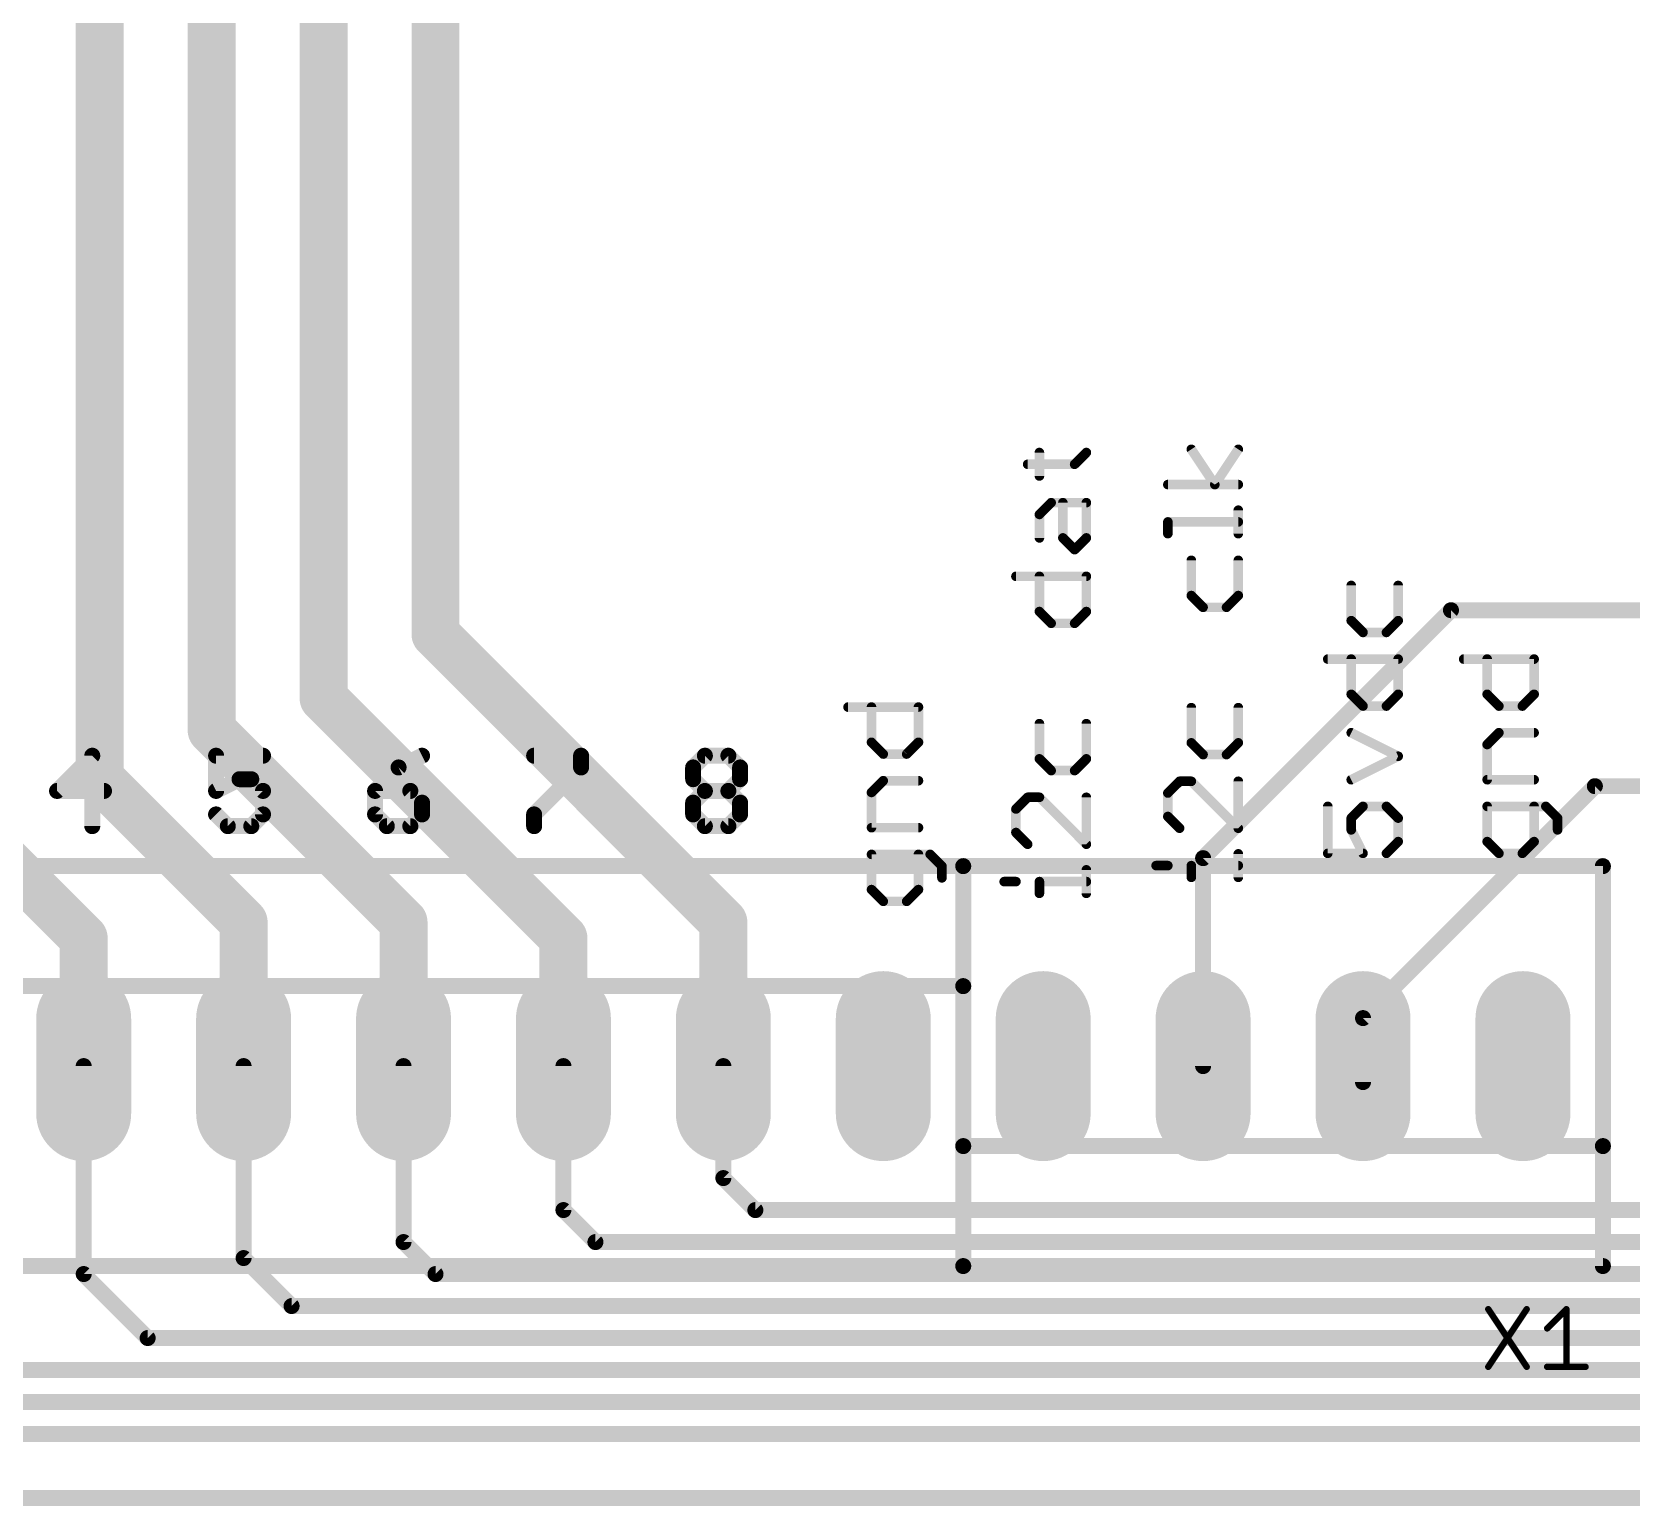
# Model space of a CAD drawing. Extents: x 0 to 124, y 0 to 91.
# Drawn here: x 24.07 to 49.47, y 0.38 to 23.79 of the extents above; entities that cross this region are included whole.
import ezdxf

# ---------------------------------------------------------------- set-up
doc = ezdxf.new("R2010")
doc.units = 0
for name, color, linetype in [('1', 14, 'CONTINUOUS'), ('17', 94, 'CONTINUOUS'), ('20', 178, 'CONTINUOUS'), ('21', 6, 'CONTINUOUS'), ('25', 251, 'CONTINUOUS'), ('51', 4, 'CONTINUOUS')]:
    doc.layers.add(name, color=color, linetype=linetype)

# ---------------------------------------------------------------- blocks, each defined once
blk = doc.blocks.new('LONGP100')
at = {"const_width": 1}
blk.add_lwpolyline([(-0.5, 0), (0.5, 0)], dxfattribs=at)
at = {"const_width": 0.5}
for points in [[(-0.5, 0.25, 1), (-0.5, -0.25)], [(0.5, -0.25, 1), (0.5, 0.25)]]:
    blk.add_lwpolyline(points, format="xyb", dxfattribs=at)

msp = doc.modelspace()

# ---------------------------------------------------------------- linework, layer by layer
at = {"layer": '1'}
for points, const_width in [([(25.146, 35.306), (25.146, 11.938)], 0.762), ([(26.924, 26.67), (26.924, 12.7)], 0.762), ([(28.702, 25.654), (28.702, 13.208)], 0.762), ([(30.48, 24.638), (30.48, 14.224)], 0.762), ([(46.609, 14.605), (42.672, 10.668)], 0.254), ([(60.706, 14.605), (46.609, 14.605)], 0.254), ([(30.48, 14.224), (35.052, 9.652)], 0.762), ([(28.702, 13.208), (32.512, 9.398)], 0.762), ([(26.924, 12.7), (29.972, 9.652)], 0.762), ([(25.146, 11.938), (27.432, 9.652)], 0.762), ([(48.895, 11.811), (45.212, 8.128)], 0.254), ([(60.706, 11.811), (48.895, 11.811)], 0.254), ([(23.368, 10.922), (24.892, 9.398)], 0.762), ([(42.672, 10.668), (42.672, 7.366)], 0.254), ([(27.432, 9.652), (27.432, 7.366)], 0.762), ([(29.972, 9.652), (29.972, 7.366)], 0.762), ([(35.052, 9.652), (35.052, 7.366)], 0.762), ([(24.892, 9.398), (24.892, 7.366)], 0.762), ([(32.512, 9.398), (32.512, 7.366)], 0.762), ([(45.212, 8.128), (45.212, 7.112)], 0.254), ([(24.892, 4.064), (24.892, 7.366)], 0.254), ([(27.432, 4.318), (27.432, 7.366)], 0.254), ([(29.972, 4.572), (29.972, 7.366)], 0.254), ([(32.512, 5.08), (32.512, 7.366)], 0.254), ([(35.052, 5.588), (35.052, 7.366)], 0.254), ([(35.56, 5.08), (35.052, 5.588)], 0.254), ([(33.02, 4.572), (32.512, 5.08)], 0.254), ([(52.832, 5.08), (35.56, 5.08)], 0.254), ([(30.48, 4.064), (29.972, 4.572)], 0.254), ([(53.848, 4.572), (33.02, 4.572)], 0.254), ([(28.194, 3.556), (27.432, 4.318)], 0.254), ([(25.908, 3.048), (24.892, 4.064)], 0.254), ([(54.356, 4.064), (30.48, 4.064)], 0.254), ([(54.61, 3.556), (28.194, 3.556)], 0.254), ([(67.31, 3.048), (25.908, 3.048)], 0.254), ([(67.564, 2.54), (23.876, 2.54)], 0.254), ([(67.818, 2.032), (21.336, 2.032)], 0.254), ([(68.072, 1.524), (19.812, 1.524)], 0.254)]:
    msp.add_lwpolyline(points, dxfattribs=dict(at, const_width=const_width))
for points, const_width in [([(46.609, 14.6685, 1), (46.609, 14.5415)], 0.127), ([(46.6539, 14.5601, 1), (46.5641, 14.6499)], 0.127), ([(30.6147, 14.3587, 1), (30.3453, 14.0893)], 0.381), ([(30.2895, 14.224, 1), (30.6705, 14.224)], 0.381), ([(28.8367, 13.3427, 1), (28.5673, 13.0733)], 0.381), ([(28.5115, 13.208, 1), (28.8925, 13.208)], 0.381), ([(27.0587, 12.8347, 1), (26.7893, 12.5653)], 0.381), ([(26.7335, 12.7, 1), (27.1145, 12.7)], 0.381), ([(25.2807, 12.0727, 1), (25.0113, 11.8033)], 0.381), ([(24.9555, 11.938, 1), (25.3365, 11.938)], 0.381), ([(48.895, 11.8745, 1), (48.895, 11.7475)], 0.127), ([(48.9399, 11.7661, 1), (48.8501, 11.8559)], 0.127), ([(42.7355, 10.668, 1), (42.6085, 10.668)], 0.127), ([(42.6271, 10.7129, 1), (42.7169, 10.6231)], 0.127), ([(27.6225, 9.652, 1), (27.2415, 9.652)], 0.381), ([(27.2973, 9.5173, 1), (27.5667, 9.7867)], 0.381), ([(30.1625, 9.652, 1), (29.7815, 9.652)], 0.381), ([(29.8373, 9.5173, 1), (30.1067, 9.7867)], 0.381), ([(35.2425, 9.652, 1), (34.8615, 9.652)], 0.381), ([(34.9173, 9.5173, 1), (35.1867, 9.7867)], 0.381), ([(25.0825, 9.398, 1), (24.7015, 9.398)], 0.381), ([(24.7573, 9.2633, 1), (25.0267, 9.5327)], 0.381), ([(32.7025, 9.398, 1), (32.3215, 9.398)], 0.381), ([(32.3773, 9.2633, 1), (32.6467, 9.5327)], 0.381), ([(45.2755, 8.128, 1), (45.1485, 8.128)], 0.127), ([(45.1671, 8.1729, 1), (45.2569, 8.0831)], 0.127), ([(24.7015, 7.366, 1), (25.0825, 7.366)], 0.381), ([(24.9555, 7.366, 1), (24.8285, 7.366)], 0.127), ([(27.2415, 7.366, 1), (27.6225, 7.366)], 0.381), ([(27.4955, 7.366, 1), (27.3685, 7.366)], 0.127), ([(29.7815, 7.366, 1), (30.1625, 7.366)], 0.381), ([(30.0355, 7.366, 1), (29.9085, 7.366)], 0.127), ([(32.3215, 7.366, 1), (32.7025, 7.366)], 0.381), ([(32.5755, 7.366, 1), (32.4485, 7.366)], 0.127), ([(34.8615, 7.366, 1), (35.2425, 7.366)], 0.381), ([(35.1155, 7.366, 1), (34.9885, 7.366)], 0.127), ([(42.6085, 7.366, 1), (42.7355, 7.366)], 0.127), ([(45.1485, 7.112, 1), (45.2755, 7.112)], 0.127), ([(35.0969, 5.6329, 1), (35.0071, 5.5431)], 0.127), ([(34.9885, 5.588, 1), (35.1155, 5.588)], 0.127), ([(32.5569, 5.1249, 1), (32.4671, 5.0351)], 0.127), ([(32.4485, 5.08, 1), (32.5755, 5.08)], 0.127), ([(35.56, 5.1435, 1), (35.56, 5.0165)], 0.127), ([(35.5151, 5.0351, 1), (35.6049, 5.1249)], 0.127), ([(30.0169, 4.6169, 1), (29.9271, 4.5271)], 0.127), ([(29.9085, 4.572, 1), (30.0355, 4.572)], 0.127), ([(33.02, 4.6355, 1), (33.02, 4.5085)], 0.127), ([(32.9751, 4.5271, 1), (33.0649, 4.6169)], 0.127), ([(27.4769, 4.3629, 1), (27.3871, 4.2731)], 0.127), ([(27.3685, 4.318, 1), (27.4955, 4.318)], 0.127), ([(24.9369, 4.1089, 1), (24.8471, 4.0191)], 0.127), ([(24.8285, 4.064, 1), (24.9555, 4.064)], 0.127), ([(30.48, 4.1275, 1), (30.48, 4.0005)], 0.127), ([(30.4351, 4.0191, 1), (30.5249, 4.1089)], 0.127), ([(28.194, 3.6195, 1), (28.194, 3.4925)], 0.127), ([(28.1491, 3.5111, 1), (28.2389, 3.6009)], 0.127), ([(25.908, 3.1115, 1), (25.908, 2.9845)], 0.127), ([(25.8631, 3.0031, 1), (25.9529, 3.0929)], 0.127)]:
    msp.add_lwpolyline(points, format="xyb", dxfattribs=dict(at, const_width=const_width))
at = {"layer": '20', "const_width": 0.254}
msp.add_lwpolyline([(120.269, 0.508), (3.937, 0.508)], dxfattribs=at)
at = {"layer": '21', "const_width": 0.254}
for points in [[(13.462, 10.541), (38.862, 10.541)], [(38.862, 6.096), (38.862, 10.541)], [(38.862, 10.541), (49.022, 10.541)], [(38.862, 10.541), (38.862, 8.636)], [(49.022, 10.541), (49.022, 6.096)], [(13.462, 8.636), (38.862, 8.636)], [(38.862, 8.636), (38.862, 4.191)], [(38.862, 4.191), (38.862, 6.096)], [(49.022, 6.096), (38.862, 6.096)], [(49.022, 6.096), (49.022, 4.191)], [(38.862, 4.191), (13.462, 4.191)], [(49.022, 4.191), (38.862, 4.191)]]:
    msp.add_lwpolyline(points, dxfattribs=at)
at = {"layer": '21', "const_width": 0.127}
for points in [[(38.9255, 10.541, 1), (38.7985, 10.541)], [(38.862, 10.6045, 1), (38.862, 10.4775)], [(38.9255, 10.541, 1), (38.7985, 10.541)], [(38.862, 10.4775, 1), (38.862, 10.6045)], [(49.0855, 10.541, 1), (48.9585, 10.541)], [(49.022, 10.4775, 1), (49.022, 10.6045)], [(38.9255, 8.636, 1), (38.7985, 8.636)], [(38.7985, 8.636, 1), (38.9255, 8.636)], [(38.862, 8.5725, 1), (38.862, 8.6995)], [(38.9255, 6.096, 1), (38.7985, 6.096)], [(38.862, 6.1595, 1), (38.862, 6.0325)], [(38.7985, 6.096, 1), (38.9255, 6.096)], [(49.0855, 6.096, 1), (48.9585, 6.096)], [(48.9585, 6.096, 1), (49.0855, 6.096)], [(49.022, 6.0325, 1), (49.022, 6.1595)], [(38.862, 4.2545, 1), (38.862, 4.1275)], [(38.862, 4.1275, 1), (38.862, 4.2545)], [(49.022, 4.1275, 1), (49.022, 4.2545)], [(38.7985, 4.191, 1), (38.9255, 4.191)], [(38.7985, 4.191, 1), (38.9255, 4.191)], [(48.9585, 4.191, 1), (49.0855, 4.191)]]:
    msp.add_lwpolyline(points, format="xyb", dxfattribs=at)
at = {"layer": '25', "const_width": 0.0508}
for points in [[(47.2229, 3.5201, 1), (47.1806, 3.4919)], [(47.833, 3.4919, 1), (47.7907, 3.5201)], [(48.4677, 3.506, 1), (48.4169, 3.506)], [(48.4603, 3.488, 1), (48.4244, 3.5239)], [(48.1193, 3.2189, 1), (48.1552, 3.183)], [(47.1806, 2.6049, 1), (47.2229, 2.5767)], [(47.7907, 2.5767, 1), (47.833, 2.6049)], [(48.1373, 2.6162, 1), (48.1373, 2.5654)], [(48.4169, 2.5908, 1), (48.4677, 2.5908)], [(48.7474, 2.5654, 1), (48.7474, 2.6162)]]:
    msp.add_lwpolyline(points, format="xyb", dxfattribs=at)
at = {"layer": '25', "const_width": 0.1016}
for points in [[(47.2018, 3.506), (47.8119, 2.5908)], [(47.8119, 3.506), (47.2018, 2.5908)], [(48.1373, 3.2009), (48.4423, 3.506)], [(48.4423, 3.506), (48.4423, 2.5908)], [(48.1373, 2.5908), (48.7474, 2.5908)]]:
    msp.add_lwpolyline(points, dxfattribs=at)
at = {"layer": '51'}
for points, const_width in [([(40.0721, 16.7358), (40.0721, 17.1086)], 0.1524), ([(40.6314, 16.9222), (40.8178, 17.1086)], 0.1524), ([(42.858, 16.6), (42.4851, 17.1593)], 0.1524), ([(43.2308, 17.1593), (42.858, 16.6)], 0.1524), ([(39.8857, 16.9222), (40.6314, 16.9222)], 0.1524), ([(43.2308, 16.6), (42.1122, 16.6)], 0.1524), ([(40.0721, 16.1257), (40.2585, 16.3121)], 0.1524), ([(40.2585, 16.3121), (40.8178, 16.3121)], 0.1524), ([(40.4449, 15.7528), (40.4449, 16.3121)], 0.1524), ([(40.8178, 16.3121), (40.8178, 15.7528)], 0.1524), ([(43.2308, 15.8204), (43.2308, 16.1932)], 0.1524), ([(40.0721, 15.7528), (40.0721, 16.1257)], 0.1524), ([(42.1122, 15.8204), (42.1122, 16.0068)], 0.1524), ([(42.1122, 16.0068), (43.2308, 16.0068)], 0.1524), ([(40.6314, 15.5664), (40.4449, 15.7528)], 0.1524), ([(40.8178, 15.7528), (40.6314, 15.5664)], 0.1524), ([(42.4851, 15.3967), (42.4851, 14.8374)], 0.1524), ([(43.2308, 14.8374), (43.2308, 15.3967)], 0.1524), ([(39.6992, 15.1427), (40.8178, 15.1427)], 0.1524), ([(40.0721, 14.5834), (40.0721, 15.1427)], 0.1524), ([(40.8178, 15.1427), (40.8178, 14.5834)], 0.1524), ([(45.0251, 14.9981), (45.0251, 14.4388)], 0.1524), ([(45.7708, 14.4388), (45.7708, 14.9981)], 0.1524), ([(42.4851, 14.8374), (42.6715, 14.651)], 0.1524), ([(43.0444, 14.651), (43.2308, 14.8374)], 0.1524), ([(40.2585, 14.397), (40.0721, 14.5834)], 0.1524), ([(40.8178, 14.5834), (40.6314, 14.397)], 0.1524), ([(42.6715, 14.651), (43.0444, 14.651)], 0.1524), ([(45.0251, 14.4388), (45.2115, 14.2524)], 0.1524), ([(45.5844, 14.2524), (45.7708, 14.4388)], 0.1524), ([(40.6314, 14.397), (40.2585, 14.397)], 0.1524), ([(45.2115, 14.2524), (45.5844, 14.2524)], 0.1524), ([(44.6522, 13.8287), (45.7708, 13.8287)], 0.1524), ([(45.0251, 13.2694), (45.0251, 13.8287)], 0.1524), ([(45.7708, 13.8287), (45.7708, 13.2694)], 0.1524), ([(46.8112, 13.8287), (47.9298, 13.8287)], 0.1524), ([(47.1841, 13.2694), (47.1841, 13.8287)], 0.1524), ([(47.9298, 13.8287), (47.9298, 13.2694)], 0.1524), ([(45.2115, 13.083), (45.0251, 13.2694)], 0.1524), ([(45.7708, 13.2694), (45.5844, 13.083)], 0.1524), ([(47.3705, 13.083), (47.1841, 13.2694)], 0.1524), ([(47.9298, 13.2694), (47.7434, 13.083)], 0.1524), ([(37.0322, 13.0667), (38.1508, 13.0667)], 0.1524), ([(37.4051, 12.5074), (37.4051, 13.0667)], 0.1524), ([(38.1508, 13.0667), (38.1508, 12.5074)], 0.1524), ([(42.4851, 13.0579), (42.4851, 12.4986)], 0.1524), ([(43.2308, 12.4986), (43.2308, 13.0579)], 0.1524), ([(45.5844, 13.083), (45.2115, 13.083)], 0.1524), ([(47.7434, 13.083), (47.3705, 13.083)], 0.1524), ([(40.0721, 12.8039), (40.0721, 12.2446)], 0.1524), ([(40.8178, 12.2446), (40.8178, 12.8039)], 0.1524), ([(45.7708, 12.2864), (45.0251, 12.6593)], 0.1524), ([(47.1841, 12.4729), (47.3705, 12.6593)], 0.1524), ([(47.3705, 12.6593), (47.9298, 12.6593)], 0.1524), ([(37.5915, 12.321), (37.4051, 12.5074)], 0.1524), ([(38.1508, 12.5074), (37.9644, 12.321)], 0.1524), ([(42.4851, 12.4986), (42.6715, 12.3122)], 0.1524), ([(43.0444, 12.3122), (43.2308, 12.4986)], 0.1524), ([(47.1841, 11.9136), (47.1841, 12.4729)], 0.1524), ([(25.028, 12.2946), (24.4687, 11.7353)], 0.254), ([(25.028, 11.176), (25.028, 12.2946)], 0.254), ([(27.7403, 12.2946), (26.9946, 12.2946)], 0.254), ([(26.9946, 12.2946), (26.9946, 11.7353)], 0.254), ([(29.8934, 12.1081), (29.5205, 11.7353)], 0.254), ([(30.2662, 12.2946), (29.8934, 12.1081)], 0.254), ([(32.0464, 12.2946), (32.7921, 12.2946)], 0.254), ([(32.7921, 12.1081), (32.0464, 11.3624)], 0.254), ([(32.7921, 12.2946), (32.7921, 12.1081)], 0.254), ([(34.5723, 12.1081), (34.7587, 12.2946)], 0.254), ([(34.5723, 11.9217), (34.5723, 12.1081)], 0.254), ([(34.7587, 12.2946), (35.1316, 12.2946)], 0.254), ([(35.1316, 12.2946), (35.318, 12.1081)], 0.254), ([(35.318, 12.1081), (35.318, 11.9217)], 0.254), ([(37.9644, 12.321), (37.5915, 12.321)], 0.1524), ([(40.0721, 12.2446), (40.2585, 12.0582)], 0.1524), ([(40.6314, 12.0582), (40.8178, 12.2446)], 0.1524), ([(42.6715, 12.3122), (43.0444, 12.3122)], 0.1524), ([(45.0251, 11.9136), (45.7708, 12.2864)], 0.1524), ([(26.9946, 11.7353), (27.3675, 11.9217)], 0.254), ([(27.3675, 11.9217), (27.5539, 11.9217)], 0.254), ([(27.5539, 11.9217), (27.7403, 11.7353)], 0.254), ([(34.7587, 11.7353), (34.5723, 11.9217)], 0.254), ([(35.318, 11.9217), (35.1316, 11.7353)], 0.254), ([(37.4051, 11.7109), (37.5915, 11.8973)], 0.1524), ([(37.5915, 11.8973), (38.1508, 11.8973)], 0.1524), ([(40.2585, 12.0582), (40.6314, 12.0582)], 0.1524), ([(42.2987, 11.8885), (42.1122, 11.7021)], 0.1524), ([(42.4851, 11.8885), (42.2987, 11.8885)], 0.1524), ([(43.2308, 11.1428), (42.4851, 11.8885)], 0.1524), ([(43.2308, 11.8885), (43.2308, 11.1428)], 0.1524), ([(47.9298, 11.9136), (47.1841, 11.9136)], 0.1524), ([(24.4687, 11.7353), (25.2144, 11.7353)], 0.254), ([(27.7403, 11.7353), (27.7403, 11.3624)], 0.254), ([(29.5205, 11.7353), (29.5205, 11.3624)], 0.254), ([(30.0798, 11.7353), (29.5205, 11.7353)], 0.254), ([(30.2662, 11.5488), (30.0798, 11.7353)], 0.254), ([(34.5723, 11.5488), (34.7587, 11.7353)], 0.254), ([(34.7587, 11.7353), (35.1316, 11.7353)], 0.254), ([(35.1316, 11.7353), (35.318, 11.5488)], 0.254), ([(37.4051, 11.1516), (37.4051, 11.7109)], 0.1524), ([(39.8857, 11.6345), (39.6992, 11.4481)], 0.1524), ([(40.0721, 11.6345), (39.8857, 11.6345)], 0.1524), ([(40.8178, 10.8888), (40.0721, 11.6345)], 0.1524), ([(40.8178, 11.6345), (40.8178, 10.8888)], 0.1524), ([(42.1122, 11.7021), (42.1122, 11.3292)], 0.1524), ([(27.181, 11.176), (26.9946, 11.3624)], 0.254), ([(27.7403, 11.3624), (27.5539, 11.176)], 0.254), ([(29.5205, 11.3624), (29.7069, 11.176)], 0.254), ([(30.0798, 11.176), (30.2662, 11.3624)], 0.254), ([(30.2662, 11.3624), (30.2662, 11.5488)], 0.254), ([(32.0464, 11.3624), (32.0464, 11.176)], 0.254), ([(34.5723, 11.3624), (34.5723, 11.5488)], 0.254), ([(34.7587, 11.176), (34.5723, 11.3624)], 0.254), ([(35.318, 11.3624), (35.1316, 11.176)], 0.254), ([(35.318, 11.5488), (35.318, 11.3624)], 0.254), ([(39.6992, 11.4481), (39.6992, 11.0752)], 0.1524), ([(44.6522, 11.4899), (44.6522, 10.7442)], 0.1524), ([(45.0251, 11.3035), (45.2115, 11.4899)], 0.1524), ([(45.2115, 11.4899), (45.5844, 11.4899)], 0.1524), ([(45.5844, 11.4899), (45.7708, 11.3035)], 0.1524), ([(48.1162, 11.4899), (47.1841, 11.4899)], 0.1524), ([(47.1841, 11.4899), (47.1841, 10.9306)], 0.1524), ([(47.9298, 10.9306), (47.9298, 11.4899)], 0.1524), ([(48.3026, 11.3035), (48.1162, 11.4899)], 0.1524), ([(27.5539, 11.176), (27.181, 11.176)], 0.254), ([(29.7069, 11.176), (30.0798, 11.176)], 0.254), ([(35.1316, 11.176), (34.7587, 11.176)], 0.254), ([(38.1508, 11.1516), (37.4051, 11.1516)], 0.1524), ([(42.1122, 11.3292), (42.2987, 11.1428)], 0.1524), ([(45.0251, 11.1171), (45.0251, 11.3035)], 0.1524), ([(45.2115, 10.7442), (45.0251, 11.1171)], 0.1524), ([(45.7708, 11.3035), (45.7708, 10.9306)], 0.1524), ([(48.3026, 11.1171), (48.3026, 11.3035)], 0.1524), ([(39.6992, 11.0752), (39.8857, 10.8888)], 0.1524), ([(45.7708, 10.9306), (45.5844, 10.7442)], 0.1524), ([(47.1841, 10.9306), (47.3705, 10.7442)], 0.1524), ([(47.7434, 10.7442), (47.9298, 10.9306)], 0.1524), ([(38.3372, 10.7279), (37.4051, 10.7279)], 0.1524), ([(37.4051, 10.7279), (37.4051, 10.1686)], 0.1524), ([(38.1508, 10.1686), (38.1508, 10.7279)], 0.1524), ([(38.5237, 10.5415), (38.3372, 10.7279)], 0.1524), ([(43.2308, 10.3632), (43.2308, 10.7361)], 0.1524), ([(44.6522, 10.7442), (45.2115, 10.7442)], 0.1524), ([(47.3705, 10.7442), (47.7434, 10.7442)], 0.1524), ([(38.5237, 10.3551), (38.5237, 10.5415)], 0.1524), ([(40.8178, 10.1092), (40.8178, 10.4821)], 0.1524), ([(41.9258, 10.5496), (42.1122, 10.5496)], 0.1524), ([(42.4851, 10.3632), (42.4851, 10.5496)], 0.1524), ([(42.4851, 10.5496), (43.2308, 10.5496)], 0.1524), ([(37.4051, 10.1686), (37.5915, 9.9822)], 0.1524), ([(37.9644, 9.9822), (38.1508, 10.1686)], 0.1524), ([(39.5128, 10.2956), (39.6992, 10.2956)], 0.1524), ([(40.0721, 10.1092), (40.0721, 10.2956)], 0.1524), ([(40.0721, 10.2956), (40.8178, 10.2956)], 0.1524), ([(37.5915, 9.9822), (37.9644, 9.9822)], 0.1524)]:
    msp.add_lwpolyline(points, dxfattribs=dict(at, const_width=const_width))
for points, const_width in [([(40.1102, 17.1086, 1), (40.034, 17.1086)], 0.0762), ([(40.8447, 17.0817, 1), (40.7909, 17.1356)], 0.0762), ([(42.5168, 17.1804, 1), (42.4534, 17.1381)], 0.0762), ([(43.2625, 17.1381, 1), (43.1991, 17.1804)], 0.0762), ([(39.8857, 16.9603, 1), (39.8857, 16.8841)], 0.0762), ([(40.034, 16.7358, 1), (40.1102, 16.7358)], 0.0762), ([(40.6044, 16.9491, 1), (40.6583, 16.8953)], 0.0762), ([(40.6314, 16.8841, 1), (40.6314, 16.9603)], 0.0762), ([(42.1122, 16.6381, 1), (42.1122, 16.5619)], 0.0762), ([(42.8262, 16.6211, 1), (42.8897, 16.5788)], 0.0762), ([(42.8262, 16.5788, 1), (42.8897, 16.6211)], 0.0762), ([(43.2308, 16.5619, 1), (43.2308, 16.6381)], 0.0762), ([(40.2585, 16.3502, 1), (40.2585, 16.274)], 0.0762), ([(40.2855, 16.2851, 1), (40.2316, 16.339)], 0.0762), ([(40.483, 16.3121, 1), (40.4068, 16.3121)], 0.0762), ([(40.8559, 16.3121, 1), (40.7797, 16.3121)], 0.0762), ([(40.8178, 16.274, 1), (40.8178, 16.3502)], 0.0762), ([(43.2689, 16.1932, 1), (43.1927, 16.1932)], 0.0762), ([(40.1102, 16.1257, 1), (40.034, 16.1257)], 0.0762), ([(40.0452, 16.1526, 1), (40.099, 16.0987)], 0.0762), ([(42.1503, 16.0068, 1), (42.0741, 16.0068)], 0.0762), ([(42.1122, 16.0449, 1), (42.1122, 15.9687)], 0.0762), ([(43.2308, 15.9687, 1), (43.2308, 16.0449)], 0.0762), ([(40.034, 15.7528, 1), (40.1102, 15.7528)], 0.0762), ([(40.4719, 15.7798, 1), (40.418, 15.7259)], 0.0762), ([(40.4068, 15.7528, 1), (40.483, 15.7528)], 0.0762), ([(40.7797, 15.7528, 1), (40.8559, 15.7528)], 0.0762), ([(40.8447, 15.7259, 1), (40.7909, 15.7798)], 0.0762), ([(42.0741, 15.8204, 1), (42.1503, 15.8204)], 0.0762), ([(43.1927, 15.8204, 1), (43.2689, 15.8204)], 0.0762), ([(40.6044, 15.5933, 1), (40.6583, 15.5394)], 0.0762), ([(40.6044, 15.5394, 1), (40.6583, 15.5933)], 0.0762), ([(42.5232, 15.3967, 1), (42.447, 15.3967)], 0.0762), ([(43.2689, 15.3967, 1), (43.1927, 15.3967)], 0.0762), ([(39.6992, 15.1808, 1), (39.6992, 15.1046)], 0.0762), ([(40.1102, 15.1427, 1), (40.034, 15.1427)], 0.0762), ([(40.8559, 15.1427, 1), (40.7797, 15.1427)], 0.0762), ([(40.8178, 15.1046, 1), (40.8178, 15.1808)], 0.0762), ([(45.0632, 14.9981, 1), (44.987, 14.9981)], 0.0762), ([(45.8089, 14.9981, 1), (45.7327, 14.9981)], 0.0762), ([(42.512, 14.8644, 1), (42.4582, 14.8105)], 0.0762), ([(42.447, 14.8374, 1), (42.5232, 14.8374)], 0.0762), ([(43.1927, 14.8374, 1), (43.2689, 14.8374)], 0.0762), ([(43.2577, 14.8105, 1), (43.2039, 14.8644)], 0.0762), ([(40.099, 14.6104, 1), (40.0452, 14.5565)], 0.0762), ([(40.034, 14.5834, 1), (40.1102, 14.5834)], 0.0762), ([(40.7797, 14.5834, 1), (40.8559, 14.5834)], 0.0762), ([(40.8447, 14.5565, 1), (40.7909, 14.6104)], 0.0762), ([(42.6715, 14.6891, 1), (42.6715, 14.6129)], 0.0762), ([(42.6446, 14.624, 1), (42.6985, 14.6779)], 0.0762), ([(43.0174, 14.6779, 1), (43.0713, 14.624)], 0.0762), ([(43.0444, 14.6129, 1), (43.0444, 14.6891)], 0.0762), ([(45.052, 14.4658, 1), (44.9982, 14.4119)], 0.0762), ([(45.7977, 14.4119, 1), (45.7439, 14.4658)], 0.0762), ([(40.2585, 14.4351, 1), (40.2585, 14.3589)], 0.0762), ([(40.2316, 14.37, 1), (40.2855, 14.4239)], 0.0762), ([(40.6044, 14.4239, 1), (40.6583, 14.37)], 0.0762), ([(40.6314, 14.3589, 1), (40.6314, 14.4351)], 0.0762), ([(44.987, 14.4388, 1), (45.0632, 14.4388)], 0.0762), ([(45.2115, 14.2905, 1), (45.2115, 14.2143)], 0.0762), ([(45.1846, 14.2254, 1), (45.2385, 14.2793)], 0.0762), ([(45.5574, 14.2793, 1), (45.6113, 14.2254)], 0.0762), ([(45.5844, 14.2143, 1), (45.5844, 14.2905)], 0.0762), ([(45.7327, 14.4388, 1), (45.8089, 14.4388)], 0.0762), ([(44.6522, 13.8668, 1), (44.6522, 13.7906)], 0.0762), ([(45.0632, 13.8287, 1), (44.987, 13.8287)], 0.0762), ([(45.8089, 13.8287, 1), (45.7327, 13.8287)], 0.0762), ([(45.7708, 13.7906, 1), (45.7708, 13.8668)], 0.0762), ([(46.8112, 13.8668, 1), (46.8112, 13.7906)], 0.0762), ([(47.2222, 13.8287, 1), (47.146, 13.8287)], 0.0762), ([(47.9679, 13.8287, 1), (47.8917, 13.8287)], 0.0762), ([(47.9298, 13.7906, 1), (47.9298, 13.8668)], 0.0762), ([(45.052, 13.2964, 1), (44.9982, 13.2425)], 0.0762), ([(44.987, 13.2694, 1), (45.0632, 13.2694)], 0.0762), ([(45.7327, 13.2694, 1), (45.8089, 13.2694)], 0.0762), ([(45.7977, 13.2425, 1), (45.7439, 13.2964)], 0.0762), ([(47.211, 13.2964, 1), (47.1572, 13.2425)], 0.0762), ([(47.146, 13.2694, 1), (47.2222, 13.2694)], 0.0762), ([(47.8917, 13.2694, 1), (47.9679, 13.2694)], 0.0762), ([(47.9567, 13.2425, 1), (47.9029, 13.2964)], 0.0762), ([(37.0322, 13.1048, 1), (37.0322, 13.0286)], 0.0762), ([(37.4432, 13.0667, 1), (37.367, 13.0667)], 0.0762), ([(38.1889, 13.0667, 1), (38.1127, 13.0667)], 0.0762), ([(38.1508, 13.0286, 1), (38.1508, 13.1048)], 0.0762), ([(42.5232, 13.0579, 1), (42.447, 13.0579)], 0.0762), ([(43.2689, 13.0579, 1), (43.1927, 13.0579)], 0.0762), ([(45.2115, 13.1211, 1), (45.2115, 13.0449)], 0.0762), ([(45.1846, 13.0561, 1), (45.2385, 13.1099)], 0.0762), ([(45.5574, 13.1099, 1), (45.6113, 13.0561)], 0.0762), ([(45.5844, 13.0449, 1), (45.5844, 13.1211)], 0.0762), ([(47.3705, 13.1211, 1), (47.3705, 13.0449)], 0.0762), ([(47.3436, 13.0561, 1), (47.3975, 13.1099)], 0.0762), ([(47.7164, 13.1099, 1), (47.7703, 13.0561)], 0.0762), ([(47.7434, 13.0449, 1), (47.7434, 13.1211)], 0.0762), ([(40.1102, 12.8039, 1), (40.034, 12.8039)], 0.0762), ([(40.8559, 12.8039, 1), (40.7797, 12.8039)], 0.0762), ([(45.0421, 12.6934, 1), (45.0081, 12.6252)], 0.0762), ([(47.3705, 12.6974, 1), (47.3705, 12.6212)], 0.0762), ([(47.3975, 12.6324, 1), (47.3436, 12.6862)], 0.0762), ([(47.9298, 12.6212, 1), (47.9298, 12.6974)], 0.0762), ([(37.432, 12.5344, 1), (37.3782, 12.4805)], 0.0762), ([(37.367, 12.5074, 1), (37.4432, 12.5074)], 0.0762), ([(38.1127, 12.5074, 1), (38.1889, 12.5074)], 0.0762), ([(38.1777, 12.4805, 1), (38.1239, 12.5344)], 0.0762), ([(42.512, 12.5256, 1), (42.4582, 12.4717)], 0.0762), ([(42.447, 12.4986, 1), (42.5232, 12.4986)], 0.0762), ([(43.1927, 12.4986, 1), (43.2689, 12.4986)], 0.0762), ([(43.2577, 12.4717, 1), (43.2039, 12.5256)], 0.0762), ([(47.2222, 12.4729, 1), (47.146, 12.4729)], 0.0762), ([(47.1572, 12.4998, 1), (47.211, 12.4459)], 0.0762), ([(25.0915, 12.2946, 1), (24.9645, 12.2946)], 0.127), ([(25.0729, 12.2497, 1), (24.9831, 12.3395)], 0.127), ([(26.9946, 12.3581, 1), (26.9946, 12.2311)], 0.127), ([(27.0581, 12.2946, 1), (26.9311, 12.2946)], 0.127), ([(27.7403, 12.2311, 1), (27.7403, 12.3581)], 0.127), ([(29.865, 12.1649, 1), (29.9217, 12.0513)], 0.127), ([(29.9383, 12.0632, 1), (29.8484, 12.153)], 0.127), ([(30.2946, 12.2378, 1), (30.2378, 12.3513)], 0.127), ([(32.0464, 12.3581, 1), (32.0464, 12.2311)], 0.127), ([(32.8556, 12.2946, 1), (32.7286, 12.2946)], 0.127), ([(32.837, 12.0632, 1), (32.7472, 12.153)], 0.127), ([(32.7921, 12.2311, 1), (32.7921, 12.3581)], 0.127), ([(34.6358, 12.1081, 1), (34.5088, 12.1081)], 0.127), ([(34.5274, 12.153, 1), (34.6172, 12.0632)], 0.127), ([(34.7587, 12.3581, 1), (34.7587, 12.2311)], 0.127), ([(34.8036, 12.2497, 1), (34.7138, 12.3395)], 0.127), ([(35.1765, 12.3395, 1), (35.0867, 12.2497)], 0.127), ([(35.1316, 12.2311, 1), (35.1316, 12.3581)], 0.127), ([(35.3815, 12.1081, 1), (35.2545, 12.1081)], 0.127), ([(35.2731, 12.0632, 1), (35.3629, 12.153)], 0.127), ([(37.5915, 12.3591, 1), (37.5915, 12.2829)], 0.0762), ([(37.5646, 12.2941, 1), (37.6185, 12.3479)], 0.0762), ([(37.9374, 12.3479, 1), (37.9913, 12.2941)], 0.0762), ([(37.9644, 12.2829, 1), (37.9644, 12.3591)], 0.0762), ([(40.099, 12.2716, 1), (40.0452, 12.2177)], 0.0762), ([(40.034, 12.2446, 1), (40.1102, 12.2446)], 0.0762), ([(40.7797, 12.2446, 1), (40.8559, 12.2446)], 0.0762), ([(40.8447, 12.2177, 1), (40.7909, 12.2716)], 0.0762), ([(42.6715, 12.3503, 1), (42.6715, 12.2741)], 0.0762), ([(42.6446, 12.2853, 1), (42.6985, 12.3391)], 0.0762), ([(43.0174, 12.3391, 1), (43.0713, 12.2853)], 0.0762), ([(43.0444, 12.2741, 1), (43.0444, 12.3503)], 0.0762), ([(45.7878, 12.2524, 1), (45.7538, 12.3205)], 0.0762), ([(45.7538, 12.2524, 1), (45.7878, 12.3205)], 0.0762), ([(27.3675, 11.9852, 1), (27.3675, 11.8582)], 0.127), ([(27.3958, 11.8649, 1), (27.3391, 11.9785)], 0.127), ([(27.5988, 11.9666, 1), (27.509, 11.8768)], 0.127), ([(27.5539, 11.8582, 1), (27.5539, 11.9852)], 0.127), ([(32.7286, 12.1081, 1), (32.8556, 12.1081)], 0.127), ([(34.6172, 11.9666, 1), (34.5274, 11.8768)], 0.127), ([(34.5088, 11.9217, 1), (34.6358, 11.9217)], 0.127), ([(35.2545, 11.9217, 1), (35.3815, 11.9217)], 0.127), ([(35.3629, 11.8768, 1), (35.2731, 11.9666)], 0.127), ([(37.5915, 11.9354, 1), (37.5915, 11.8592)], 0.0762), ([(37.6185, 11.8704, 1), (37.5646, 11.9242)], 0.0762), ([(38.1508, 11.8592, 1), (38.1508, 11.9354)], 0.0762), ([(40.2585, 12.0963, 1), (40.2585, 12.0201)], 0.0762), ([(40.2316, 12.0313, 1), (40.2855, 12.0851)], 0.0762), ([(40.6044, 12.0851, 1), (40.6583, 12.0313)], 0.0762), ([(40.6314, 12.0201, 1), (40.6314, 12.0963)], 0.0762), ([(42.2987, 11.9266, 1), (42.2987, 11.8504)], 0.0762), ([(42.3256, 11.8616, 1), (42.2717, 11.9154)], 0.0762), ([(42.512, 11.9154, 1), (42.4582, 11.8616)], 0.0762), ([(42.4851, 11.8504, 1), (42.4851, 11.9266)], 0.0762), ([(43.2689, 11.8885, 1), (43.1927, 11.8885)], 0.0762), ([(45.0081, 11.9477, 1), (45.0421, 11.8795)], 0.0762), ([(47.1841, 11.9517, 1), (47.1841, 11.8755)], 0.0762), ([(47.146, 11.9136, 1), (47.2222, 11.9136)], 0.0762), ([(47.9298, 11.8755, 1), (47.9298, 11.9517)], 0.0762), ([(24.4687, 11.7988, 1), (24.4687, 11.6718)], 0.127), ([(24.4238, 11.7802, 1), (24.5136, 11.6904)], 0.127), ([(25.2144, 11.6718, 1), (25.2144, 11.7988)], 0.127), ([(26.9662, 11.7921, 1), (27.023, 11.6785)], 0.127), ([(26.9311, 11.7353, 1), (27.0581, 11.7353)], 0.127), ([(27.8038, 11.7353, 1), (27.6768, 11.7353)], 0.127), ([(27.6954, 11.6904, 1), (27.7852, 11.7802)], 0.127), ([(29.584, 11.7353, 1), (29.457, 11.7353)], 0.127), ([(29.5205, 11.7988, 1), (29.5205, 11.6718)], 0.127), ([(29.4756, 11.7802, 1), (29.5654, 11.6904)], 0.127), ([(30.1247, 11.7802, 1), (30.0349, 11.6904)], 0.127), ([(30.0798, 11.6718, 1), (30.0798, 11.7988)], 0.127), ([(34.7587, 11.7988, 1), (34.7587, 11.6718)], 0.127), ([(34.8036, 11.6904, 1), (34.7138, 11.7802)], 0.127), ([(34.7138, 11.6904, 1), (34.8036, 11.7802)], 0.127), ([(35.1765, 11.7802, 1), (35.0867, 11.6904)], 0.127), ([(35.0867, 11.7802, 1), (35.1765, 11.6904)], 0.127), ([(35.1316, 11.6718, 1), (35.1316, 11.7988)], 0.127), ([(37.4432, 11.7109, 1), (37.367, 11.7109)], 0.0762), ([(37.3782, 11.7378, 1), (37.432, 11.6839)], 0.0762), ([(39.8857, 11.6726, 1), (39.8857, 11.5964)], 0.0762), ([(39.9126, 11.6076, 1), (39.8587, 11.6614)], 0.0762), ([(40.099, 11.6614, 1), (40.0452, 11.6076)], 0.0762), ([(40.0721, 11.5964, 1), (40.0721, 11.6726)], 0.0762), ([(40.8559, 11.6345, 1), (40.7797, 11.6345)], 0.0762), ([(42.1503, 11.7021, 1), (42.0741, 11.7021)], 0.0762), ([(42.0853, 11.729, 1), (42.1392, 11.6751)], 0.0762), ([(27.0395, 11.4073, 1), (26.9497, 11.3175)], 0.127), ([(27.7852, 11.3175, 1), (27.6954, 11.4073)], 0.127), ([(29.5654, 11.4073, 1), (29.4756, 11.3175)], 0.127), ([(30.3297, 11.5488, 1), (30.2027, 11.5488)], 0.127), ([(30.2213, 11.5039, 1), (30.3111, 11.5938)], 0.127), ([(30.3111, 11.3175, 1), (30.2213, 11.4073)], 0.127), ([(32.1099, 11.3624, 1), (31.9829, 11.3624)], 0.127), ([(32.0015, 11.4073, 1), (32.0913, 11.3175)], 0.127), ([(34.6358, 11.5488, 1), (34.5088, 11.5488)], 0.127), ([(34.5274, 11.5938, 1), (34.6172, 11.5039)], 0.127), ([(34.6172, 11.4073, 1), (34.5274, 11.3175)], 0.127), ([(35.3815, 11.5488, 1), (35.2545, 11.5488)], 0.127), ([(35.2731, 11.5039, 1), (35.3629, 11.5938)], 0.127), ([(35.3629, 11.3175, 1), (35.2731, 11.4073)], 0.127), ([(39.7373, 11.4481, 1), (39.6611, 11.4481)], 0.0762), ([(39.6723, 11.475, 1), (39.7262, 11.4211)], 0.0762), ([(44.6903, 11.4899, 1), (44.6141, 11.4899)], 0.0762), ([(45.2115, 11.528, 1), (45.2115, 11.4518)], 0.0762), ([(45.2385, 11.463, 1), (45.1846, 11.5168)], 0.0762), ([(45.6113, 11.5168, 1), (45.5574, 11.463)], 0.0762), ([(45.5844, 11.4518, 1), (45.5844, 11.528)], 0.0762), ([(47.1841, 11.528, 1), (47.1841, 11.4518)], 0.0762), ([(47.2222, 11.4899, 1), (47.146, 11.4899)], 0.0762), ([(47.9679, 11.4899, 1), (47.8917, 11.4899)], 0.0762), ([(48.1432, 11.5168, 1), (48.0893, 11.463)], 0.0762), ([(48.1162, 11.4518, 1), (48.1162, 11.528)], 0.0762), ([(24.9645, 11.176, 1), (25.0915, 11.176)], 0.127), ([(27.181, 11.2395, 1), (27.181, 11.1125)], 0.127), ([(27.1361, 11.1311, 1), (27.2259, 11.2209)], 0.127), ([(27.509, 11.2209, 1), (27.5988, 11.1311)], 0.127), ([(27.5539, 11.1125, 1), (27.5539, 11.2395)], 0.127), ([(27.6768, 11.3624, 1), (27.8038, 11.3624)], 0.127), ([(29.457, 11.3624, 1), (29.584, 11.3624)], 0.127), ([(29.7069, 11.2395, 1), (29.7069, 11.1125)], 0.127), ([(29.662, 11.1311, 1), (29.7518, 11.2209)], 0.127), ([(30.0349, 11.2209, 1), (30.1247, 11.1311)], 0.127), ([(30.0798, 11.1125, 1), (30.0798, 11.2395)], 0.127), ([(30.2027, 11.3624, 1), (30.3297, 11.3624)], 0.127), ([(31.9829, 11.176, 1), (32.1099, 11.176)], 0.127), ([(34.5088, 11.3624, 1), (34.6358, 11.3624)], 0.127), ([(34.7587, 11.2395, 1), (34.7587, 11.1125)], 0.127), ([(34.7138, 11.1311, 1), (34.8036, 11.2209)], 0.127), ([(35.0867, 11.2209, 1), (35.1765, 11.1311)], 0.127), ([(35.1316, 11.1125, 1), (35.1316, 11.2395)], 0.127), ([(35.2545, 11.3624, 1), (35.3815, 11.3624)], 0.127), ([(37.4051, 11.1897, 1), (37.4051, 11.1135)], 0.0762), ([(37.367, 11.1516, 1), (37.4432, 11.1516)], 0.0762), ([(38.1508, 11.1135, 1), (38.1508, 11.1897)], 0.0762), ([(42.1392, 11.3562, 1), (42.0853, 11.3023)], 0.0762), ([(42.0741, 11.3292, 1), (42.1503, 11.3292)], 0.0762), ([(42.2717, 11.1159, 1), (42.3256, 11.1697)], 0.0762), ([(43.1927, 11.1428, 1), (43.2689, 11.1428)], 0.0762), ([(43.2039, 11.1159, 1), (43.2577, 11.1697)], 0.0762), ([(45.0632, 11.3035, 1), (44.987, 11.3035)], 0.0762), ([(44.9982, 11.3304, 1), (45.052, 11.2765)], 0.0762), ([(45.0592, 11.1341, 1), (44.991, 11.1)], 0.0762), ([(45.8089, 11.3035, 1), (45.7327, 11.3035)], 0.0762), ([(45.7439, 11.2765, 1), (45.7977, 11.3304)], 0.0762), ([(48.3407, 11.3035, 1), (48.2645, 11.3035)], 0.0762), ([(48.2757, 11.2765, 1), (48.3296, 11.3304)], 0.0762), ([(39.7262, 11.1022, 1), (39.6723, 11.0483)], 0.0762), ([(39.6611, 11.0752, 1), (39.7373, 11.0752)], 0.0762), ([(39.8587, 10.8619, 1), (39.9126, 10.9157)], 0.0762), ([(40.7797, 10.8888, 1), (40.8559, 10.8888)], 0.0762), ([(40.7909, 10.8619, 1), (40.8447, 10.9157)], 0.0762), ([(44.987, 11.1171, 1), (45.0632, 11.1171)], 0.0762), ([(45.7327, 10.9306, 1), (45.8089, 10.9306)], 0.0762), ([(45.7977, 10.9037, 1), (45.7439, 10.9576)], 0.0762), ([(47.211, 10.9576, 1), (47.1572, 10.9037)], 0.0762), ([(47.146, 10.9306, 1), (47.2222, 10.9306)], 0.0762), ([(47.8917, 10.9306, 1), (47.9679, 10.9306)], 0.0762), ([(47.9567, 10.9037, 1), (47.9029, 10.9576)], 0.0762), ([(48.2645, 11.1171, 1), (48.3407, 11.1171)], 0.0762), ([(37.4051, 10.766, 1), (37.4051, 10.6898)], 0.0762), ([(37.4432, 10.7279, 1), (37.367, 10.7279)], 0.0762), ([(38.1889, 10.7279, 1), (38.1127, 10.7279)], 0.0762), ([(38.3642, 10.7548, 1), (38.3103, 10.701)], 0.0762), ([(38.3372, 10.6898, 1), (38.3372, 10.766)], 0.0762), ([(43.2689, 10.7361, 1), (43.1927, 10.7361)], 0.0762), ([(44.6522, 10.7823, 1), (44.6522, 10.7061)], 0.0762), ([(44.6141, 10.7442, 1), (44.6903, 10.7442)], 0.0762), ([(45.1774, 10.7272, 1), (45.2456, 10.7612)], 0.0762), ([(45.2115, 10.7061, 1), (45.2115, 10.7823)], 0.0762), ([(45.5574, 10.7711, 1), (45.6113, 10.7173)], 0.0762), ([(47.3705, 10.7823, 1), (47.3705, 10.7061)], 0.0762), ([(47.3436, 10.7173, 1), (47.3975, 10.7711)], 0.0762), ([(47.7164, 10.7711, 1), (47.7703, 10.7173)], 0.0762), ([(47.7434, 10.7061, 1), (47.7434, 10.7823)], 0.0762), ([(38.5618, 10.5415, 1), (38.4856, 10.5415)], 0.0762), ([(38.4967, 10.5145, 1), (38.5506, 10.5684)], 0.0762), ([(40.8559, 10.4821, 1), (40.7797, 10.4821)], 0.0762), ([(41.9258, 10.5877, 1), (41.9258, 10.5115)], 0.0762), ([(42.1122, 10.5115, 1), (42.1122, 10.5877)], 0.0762), ([(42.5232, 10.5496, 1), (42.447, 10.5496)], 0.0762), ([(42.4851, 10.5877, 1), (42.4851, 10.5115)], 0.0762), ([(43.2308, 10.5115, 1), (43.2308, 10.5877)], 0.0762), ([(37.432, 10.1956, 1), (37.3782, 10.1417)], 0.0762), ([(37.367, 10.1686, 1), (37.4432, 10.1686)], 0.0762), ([(38.1127, 10.1686, 1), (38.1889, 10.1686)], 0.0762), ([(38.1777, 10.1417, 1), (38.1239, 10.1956)], 0.0762), ([(38.4856, 10.3551, 1), (38.5618, 10.3551)], 0.0762), ([(39.5128, 10.3337, 1), (39.5128, 10.2575)], 0.0762), ([(39.6992, 10.2575, 1), (39.6992, 10.3337)], 0.0762), ([(40.1102, 10.2956, 1), (40.034, 10.2956)], 0.0762), ([(40.0721, 10.3337, 1), (40.0721, 10.2575)], 0.0762), ([(40.8178, 10.2575, 1), (40.8178, 10.3337)], 0.0762), ([(42.447, 10.3632, 1), (42.5232, 10.3632)], 0.0762), ([(43.1927, 10.3632, 1), (43.2689, 10.3632)], 0.0762), ([(37.5915, 10.0203, 1), (37.5915, 9.9441)], 0.0762), ([(37.5646, 9.9553, 1), (37.6185, 10.0091)], 0.0762), ([(37.9374, 10.0091, 1), (37.9913, 9.9553)], 0.0762), ([(37.9644, 9.9441, 1), (37.9644, 10.0203)], 0.0762), ([(40.034, 10.1092, 1), (40.1102, 10.1092)], 0.0762), ([(40.7797, 10.1092, 1), (40.8559, 10.1092)], 0.0762)]:
    msp.add_lwpolyline(points, format="xyb", dxfattribs=dict(at, const_width=const_width))

# ---------------------------------------------------------------- block references
at = {"layer": '17', "xscale": 1.508, "yscale": 1.508}
for p, rotation in [((24.892, 7.366), 90), ((27.432, 7.366), 90), ((29.972, 7.366), 90), ((32.512, 7.366), 90), ((35.052, 7.366), 90), ((37.592, 7.366), 90), ((40.132, 7.366), 270), ((42.672, 7.366), 270), ((45.212, 7.366), 270), ((47.752, 7.366), 270)]:
    msp.add_blockref('LONGP100', p, dxfattribs=dict(at, rotation=rotation))

doc.saveas('drawing.dxf')
